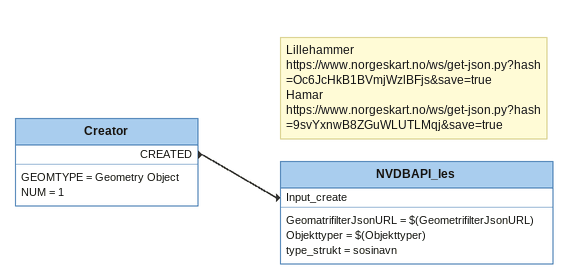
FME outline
Creator
    GEOMTYPE = Geometry Object
    NUM = 1
    CREATED -> NVDBAPI_les [Input_create]
Note: Lillehammer / https://www.norgeskart.no/ws/get-json.py?hash=Oc6JcHkB1BVmjWzlBFjs&save=true / Hamar / https://www.norgeskart.no/ws/get-json.py?hash=9svYxnwB8ZGuWLUTLMqj&save=true
NVDBAPI_les
    GeomatrifilterJsonURL = $(GeometrifilterJsonURL)
    Objekttyper = $(Objekttyper)
    type_strukt = sosinavn
